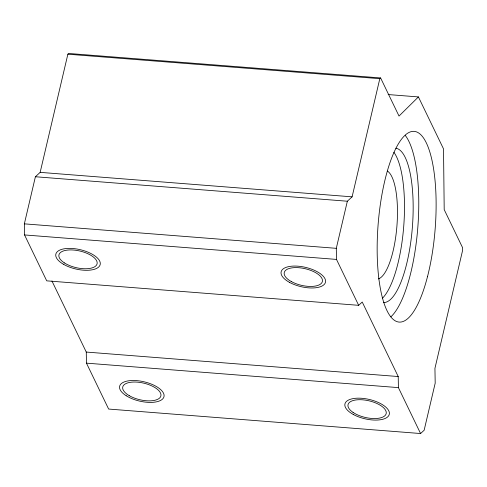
<?xml version="1.0" encoding="UTF-8"?>
<svg xmlns="http://www.w3.org/2000/svg" width="487" height="487" viewBox="0 0 487 487"><rect width="100%" height="100%" fill="white"/><g stroke="black" fill="none" stroke-linecap="round" stroke-linejoin="round"><path stroke-width="0.73" d="M420.579 433.533L398.409 387.622L398.214 376.536L362.237 302.037L358.663 305.325L46.722 280.847L24.545 234.935L24.35 223.85L35.399 176.744L40.153 172.361L67.87 54.197L68.661 53.467L380.609 77.944L399.017 116.058L418.418 96.931L443.523 148.906L444.199 209.617L462.607 247.731L462.65 250.196L434.934 368.361L435.195 383.141L424.147 430.246L420.579 433.533L108.638 409.056L86.461 363.144L86.266 352.058L51.939 280.981M358.663 305.325L336.493 259.413L336.298 248.327L347.347 201.222L352.101 196.839L379.817 78.675L380.609 77.944M67.87 54.197L379.817 78.675M388.133 94.551L418.418 96.931M40.153 172.361L352.101 196.839M35.399 176.744L347.347 201.222M24.35 223.85L336.298 248.327M24.545 234.935L336.493 259.413M86.266 352.058L398.214 376.536M86.461 363.144L398.409 387.622M405.342 135.514A95.641 28.599 -85.5 0 1 417.773 228.044A95.641 28.599 -85.5 0 1 390.854 316.854M393.88 152.285A77.421 23.151 -85.5 0 1 403.735 226.23A77.421 23.151 -85.5 0 1 382.581 298.081M387.439 171.083A54.654 16.345 -85.5 0 1 396.844 226.936A54.654 16.345 -85.5 0 1 378.393 278.899M395.882 148.225A77.421 23.151 -85.5 0 1 412.319 227.922A77.421 23.151 -85.5 0 1 383.318 302.543M63.273 264.161A22.773 9.91 13.2 0 0 99.859 265.458A22.773 9.91 13.2 0 0 70.919 248.407A22.773 9.91 13.2 0 0 63.273 264.161M289.534 282.387A22.773 9.91 13.2 0 0 325.371 282.612A22.773 9.91 13.2 0 0 295.037 266.06A22.773 9.91 13.2 0 0 289.534 282.387M427.483 276.713A95.641 28.599 -85.5 0 0 414.242 131.374A95.641 28.599 -85.5 0 0 378.156 272.044A95.641 28.599 -85.5 0 0 427.483 276.713M126.218 395.748A22.773 9.91 13.2 0 0 163.401 398.031A22.773 9.91 13.2 0 0 135.824 380.566A22.773 9.91 13.2 0 0 126.218 395.748M291.536 281.675A19.583 8.523 13.2 0 0 322.297 281.79A19.583 8.523 13.2 0 0 296.108 267.594A19.583 8.523 13.2 0 0 291.536 281.675M353.081 412.422A19.583 8.523 13.2 0 0 385.436 415.125A19.583 8.523 13.2 0 0 362.815 399.827A19.583 8.523 13.2 0 0 353.081 412.422M129.232 395.651A19.583 8.523 13.2 0 0 160.625 396.655A19.583 8.523 13.2 0 0 135.593 382.039A19.583 8.523 13.2 0 0 129.232 395.651M64.381 262.895A19.583 8.523 13.2 0 0 96.499 265.123A19.583 8.523 13.2 0 0 73.172 250.001A19.583 8.523 13.2 0 0 64.381 262.895M353.245 414.443A22.773 9.91 13.2 0 0 389.156 414.766A22.773 9.91 13.2 0 0 358.931 398.165A22.773 9.91 13.2 0 0 353.245 414.443"/></g></svg>
